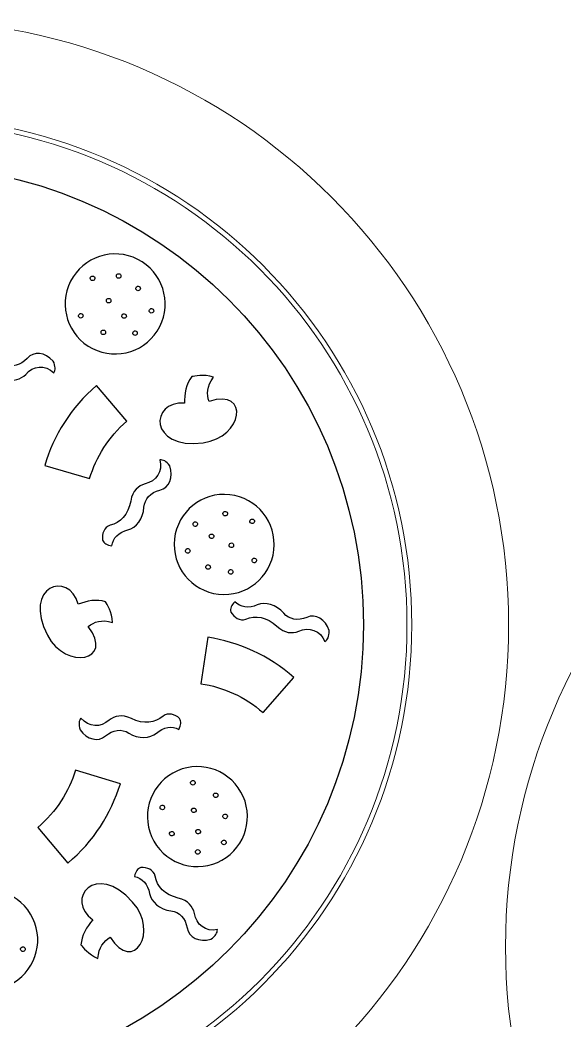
# Model space of a CAD drawing. Header units: millimetres. Extents: x -102 to 102, y -193 to 182.
# Drawn here: x -57.4 to -27.6, y 127.4 to 182.1 of the extents above; entities that cross this region are included whole.
import ezdxf

# ---------------------------------------------------------------- set-up
doc = ezdxf.new("R2010")
doc.units = ezdxf.units.MM
doc.header["$MEASUREMENT"] = 0
doc.layers.add('Layer 1', color=7, linetype='Continuous')

msp = doc.modelspace()

# ---------------------------------------------------------------- linework, layer by layer
at = {"layer": 'Layer 1', "color": 1, "lineweight": 9}
for points in [[(-30.6415, 149.0297), (-30.6415, 130.7738), (-45.4409, 115.9748), (-63.6965, 115.9748), (-63.6965, 115.9748), (-81.952, 115.9748), (-96.7514, 130.7738), (-96.7514, 149.0297), (-96.7514, 149.0297), (-96.7514, 167.2856), (-81.952, 182.0846), (-63.6965, 182.0846), (-63.6965, 182.0846), (-45.4409, 182.0846), (-30.6415, 167.2856), (-30.6415, 149.0297)], [(-35.9329, 149.0297), (-35.9329, 133.6962), (-48.363, 121.2661), (-63.6965, 121.2661), (-63.6965, 121.2661), (-79.03, 121.2661), (-91.4601, 133.6962), (-91.4601, 149.0297), (-91.4601, 149.0297), (-91.4601, 164.3632), (-79.03, 176.7933), (-63.6965, 176.7933), (-63.6965, 176.7933), (-48.363, 176.7933), (-35.9329, 164.3632), (-35.9329, 149.0297)], [(-36.1964, 149.0297), (-36.1964, 133.8419), (-48.5087, 121.5296), (-63.6965, 121.5296), (-63.6965, 121.5296), (-78.8843, 121.5296), (-91.1966, 133.8419), (-91.1966, 149.0297), (-91.1966, 149.0297), (-91.1966, 164.2175), (-78.8843, 176.5298), (-63.6965, 176.5298), (-63.6965, 176.5298), (-48.5087, 176.5298), (-36.1964, 164.2175), (-36.1964, 149.0297)], [(35.3017, 131.4369), (35.3017, 113.181), (20.5023, 98.382), (2.2468, 98.382), (2.2468, 98.382), (-16.0087, 98.382), (-30.8081, 113.181), (-30.8081, 131.4369), (-30.8081, 131.4369), (-30.8081, 149.6928), (-16.0087, 164.4919), (2.2468, 164.4919), (2.2468, 164.4919), (20.5023, 164.4919), (35.3017, 149.6928), (35.3017, 131.4369)]]:
    msp.add_open_spline(points, degree=3, knots=[0, 0, 0, 0, 0.2, 0.2, 0.2, 0.2, 0.4, 0.4, 0.4, 0.4, 0.6, 0.6, 0.6, 0.6, 1, 1, 1, 1], dxfattribs=at)
at = {"layer": 'Layer 1', "color": 250}
for points, knots in [([(-63.6964, 174.1485), (-77.5694, 174.1485), (-88.8156, 162.9023), (-88.8156, 149.0297), (-88.8156, 149.0297), (-88.8156, 135.157), (-77.5694, 123.9108), (-63.6964, 123.9108), (-63.6964, 123.9108), (-49.8238, 123.9108), (-38.5776, 135.157), (-38.5776, 149.0297), (-38.5776, 149.0297), (-38.5776, 162.9023), (-49.8238, 174.1485), (-63.6964, 174.1485)], [0, 0, 0, 0, 0.2, 0.2, 0.2, 0.2, 0.4, 0.4, 0.4, 0.4, 0.6, 0.6, 0.6, 0.6, 1, 1, 1, 1]), ([(-54.5933, 167.8066), (-53.9093, 169.1528), (-52.2636, 169.6897), (-50.9174, 169.006), (-50.9174, 169.006), (-49.5708, 168.3224), (-49.0343, 166.6767), (-49.7176, 165.3301), (-49.7176, 165.3301), (-50.4016, 163.9839), (-52.0473, 163.447), (-53.3935, 164.1307), (-53.3935, 164.1307), (-54.7401, 164.8143), (-55.2767, 166.4601), (-54.5933, 167.8066)], [0, 0, 0, 0, 0.2, 0.2, 0.2, 0.2, 0.4, 0.4, 0.4, 0.4, 0.6, 0.6, 0.6, 0.6, 1, 1, 1, 1]), ([(-53.4453, 167.8582), (-53.3839, 167.8271), (-53.3088, 167.8515), (-53.2774, 167.9132), (-53.2774, 167.9132), (-53.2463, 167.9746), (-53.271, 168.0497), (-53.3324, 168.0811), (-53.3324, 168.0811), (-53.3938, 168.1125), (-53.469, 168.0878), (-53.5003, 168.0265), (-53.5003, 168.0265), (-53.5314, 167.9647), (-53.5071, 167.8899), (-53.4453, 167.8582)], [0, 0, 0, 0, 0.2, 0.2, 0.2, 0.2, 0.4, 0.4, 0.4, 0.4, 0.6, 0.6, 0.6, 0.6, 1, 1, 1, 1]), ([(-52.0215, 167.9839), (-51.9601, 167.9529), (-51.8849, 167.9772), (-51.8535, 168.0389), (-51.8535, 168.0389), (-51.8225, 168.1003), (-51.8468, 168.1755), (-51.9086, 168.2069), (-51.9086, 168.2069), (-51.97, 168.2383), (-52.0451, 168.2136), (-52.0761, 168.1522), (-52.0761, 168.1522), (-52.1075, 168.0904), (-52.0832, 168.0153), (-52.0215, 167.9839)], [0, 0, 0, 0, 0.2, 0.2, 0.2, 0.2, 0.4, 0.4, 0.4, 0.4, 0.6, 0.6, 0.6, 0.6, 1, 1, 1, 1]), ([(-50.9576, 167.3035), (-50.8959, 167.2721), (-50.8211, 167.2965), (-50.7897, 167.3582), (-50.7897, 167.3582), (-50.7587, 167.4199), (-50.783, 167.4951), (-50.8444, 167.5261), (-50.8444, 167.5261), (-50.9061, 167.5575), (-50.9813, 167.5328), (-51.0123, 167.4718), (-51.0123, 167.4718), (-51.0437, 167.4097), (-51.0194, 167.3349), (-50.9576, 167.3035)], [0, 0, 0, 0, 0.2, 0.2, 0.2, 0.2, 0.4, 0.4, 0.4, 0.4, 0.6, 0.6, 0.6, 0.6, 1, 1, 1, 1]), ([(-52.5661, 166.6365), (-52.5044, 166.6055), (-52.4292, 166.6295), (-52.3978, 166.6916), (-52.3978, 166.6916), (-52.3672, 166.753), (-52.3915, 166.8281), (-52.4529, 166.8591), (-52.4529, 166.8591), (-52.5146, 166.8909), (-52.5894, 166.8659), (-52.6208, 166.8048), (-52.6208, 166.8048), (-52.6522, 166.7431), (-52.6279, 166.6679), (-52.5661, 166.6365)], [0, 0, 0, 0, 0.2, 0.2, 0.2, 0.2, 0.4, 0.4, 0.4, 0.4, 0.6, 0.6, 0.6, 0.6, 1, 1, 1, 1]), ([(-50.2255, 166.0832), (-50.1642, 166.0519), (-50.089, 166.0762), (-50.0576, 166.1379), (-50.0576, 166.1379), (-50.0269, 166.1997), (-50.0513, 166.2748), (-50.1127, 166.3059), (-50.1127, 166.3059), (-50.174, 166.3372), (-50.2492, 166.3126), (-50.2806, 166.2515), (-50.2806, 166.2515), (-50.312, 166.1894), (-50.2876, 166.1146), (-50.2255, 166.0832)], [0, 0, 0, 0, 0.2, 0.2, 0.2, 0.2, 0.4, 0.4, 0.4, 0.4, 0.6, 0.6, 0.6, 0.6, 1, 1, 1, 1]), ([(-53.9214, 165.8666), (-53.8904, 165.928), (-53.9147, 166.0031), (-53.9761, 166.0341), (-53.9761, 166.0341), (-54.0378, 166.0652), (-54.113, 166.0408), (-54.1444, 165.9795), (-54.1444, 165.9795), (-54.1758, 165.9181), (-54.1511, 165.8429), (-54.0897, 165.8115), (-54.0897, 165.8115), (-54.028, 165.7801), (-53.9528, 165.8045), (-53.9214, 165.8666)], [0, 0, 0, 0, 0.2, 0.2, 0.2, 0.2, 0.4, 0.4, 0.4, 0.4, 0.6, 0.6, 0.6, 0.6, 1, 1, 1, 1]), ([(-51.7228, 165.7966), (-51.6614, 165.7652), (-51.5862, 165.7896), (-51.5548, 165.8513), (-51.5548, 165.8513), (-51.5242, 165.913), (-51.5485, 165.9878), (-51.6099, 166.0192), (-51.6099, 166.0192), (-51.6713, 166.0506), (-51.7464, 166.0259), (-51.7778, 165.9649), (-51.7778, 165.9649), (-51.8092, 165.9028), (-51.7849, 165.8277), (-51.7228, 165.7966)], [0, 0, 0, 0, 0.2, 0.2, 0.2, 0.2, 0.4, 0.4, 0.4, 0.4, 0.6, 0.6, 0.6, 0.6, 1, 1, 1, 1]), ([(-52.8593, 164.9064), (-52.7979, 164.8754), (-52.7228, 164.8997), (-52.6914, 164.9615), (-52.6914, 164.9615), (-52.6603, 165.0228), (-52.6847, 165.098), (-52.7464, 165.129), (-52.7464, 165.129), (-52.8078, 165.1608), (-52.883, 165.1357), (-52.914, 165.0747), (-52.914, 165.0747), (-52.9454, 165.013), (-52.9211, 164.9378), (-52.8593, 164.9064)], [0, 0, 0, 0, 0.2, 0.2, 0.2, 0.2, 0.4, 0.4, 0.4, 0.4, 0.6, 0.6, 0.6, 0.6, 1, 1, 1, 1]), ([(-51.1244, 164.8657), (-51.0626, 164.8343), (-50.9875, 164.8587), (-50.9564, 164.9204), (-50.9564, 164.9204), (-50.9254, 164.9822), (-50.9497, 165.0573), (-51.0111, 165.0883), (-51.0111, 165.0883), (-51.0728, 165.1197), (-51.1476, 165.095), (-51.179, 165.034), (-51.179, 165.034), (-51.2104, 164.9719), (-51.1861, 164.8971), (-51.1244, 164.8657)], [0, 0, 0, 0, 0.2, 0.2, 0.2, 0.2, 0.4, 0.4, 0.4, 0.4, 0.6, 0.6, 0.6, 0.6, 1, 1, 1, 1]), ([(-56.9675, 163.5973), (-56.6218, 164.0026), (-55.9896, 163.9331), (-55.5479, 163.4512), (-55.5479, 163.4512), (-55.398, 163.151), (-55.4245, 162.9676), (-55.5109, 162.8102), (-55.5109, 162.8102), (-55.9903, 163.2727), (-56.6557, 163.1909), (-57.0469, 162.7227), (-57.0469, 162.7227), (-57.3206, 162.4585), (-57.6907, 162.2945), (-58.2485, 162.4797), (-58.2485, 162.4797), (-58.9604, 162.716), (-59.5777, 162.5446), (-59.9467, 162.1248), (-59.9467, 162.1248), (-60.2117, 161.8701), (-60.5673, 161.9399), (-60.8618, 162.1346), (-60.8618, 162.1346), (-60.9818, 162.2997), (-60.9895, 162.4712), (-60.9013, 162.7361), (-60.9013, 162.7361), (-60.508, 162.5749), (-60.03, 162.7104), (-59.716, 163.0956), (-59.716, 163.0956), (-59.3826, 163.4322), (-58.7861, 163.5376), (-58.2093, 163.2815), (-58.2093, 163.2815), (-57.7846, 163.0857), (-57.3309, 163.2089), (-56.9675, 163.5973)], [0, 0, 0, 0, 0.0909091, 0.0909091, 0.0909091, 0.0909091, 0.1818182, 0.1818182, 0.1818182, 0.1818182, 0.2727273, 0.2727273, 0.2727273, 0.2727273, 0.3636364, 0.3636364, 0.3636364, 0.3636364, 0.4545455, 0.4545455, 0.4545455, 0.4545455, 0.5454545, 0.5454545, 0.5454545, 0.5454546, 0.6363636, 0.6363636, 0.6363636, 0.6363636, 0.7272727, 0.7272727, 0.7272727, 0.7272727, 0.8181818, 0.8181818, 0.8181818, 0.8181818, 1, 1, 1, 1]), ([(-47.9632, 162.5996), (-47.8214, 162.6183), (-47.3293, 162.7513), (-46.7768, 162.5619), (-46.7768, 162.5619), (-47.1635, 162.0581), (-47.1455, 161.6358), (-47.0202, 161.2446), (-47.0202, 161.2446), (-44.7417, 161.9523), (-45.1791, 159.2683), (-47.3349, 158.9847), (-47.3349, 158.9847), (-50.3427, 158.5889), (-50.2665, 161.3024), (-48.3587, 161.1455), (-48.3587, 161.1455), (-48.3717, 161.6277), (-48.2807, 162.2024), (-47.9632, 162.5996)], [0, 0, 0, 0, 0.1666667, 0.1666667, 0.1666667, 0.1666667, 0.3333333, 0.3333333, 0.3333333, 0.3333333, 0.5, 0.5, 0.5, 0.5, 0.6666667, 0.6666667, 0.6666667, 0.6666667, 1, 1, 1, 1]), ([(-53.5502, 157.0232), (-53.5502, 157.0232), (-56.008, 157.7436), (-56.008, 157.7436), (-56.008, 157.7436), (-56.008, 157.7436), (-56.0083, 157.7436), (-56.0083, 157.7436), (-56.0083, 157.7436), (-55.5197, 159.384), (-54.5739, 160.9091), (-53.1812, 162.1089), (-53.1812, 162.1089), (-53.1812, 162.1089), (-51.5118, 160.1714), (-51.5118, 160.1714), (-51.5118, 160.1714), (-52.5165, 159.3057), (-53.1956, 158.2061), (-53.5502, 157.0232)], [0, 0, 0, 0, 0.1666667, 0.1666667, 0.1666667, 0.1666667, 0.3333333, 0.3333333, 0.3333333, 0.3333333, 0.5, 0.5, 0.5, 0.5, 0.6666667, 0.6666667, 0.6666667, 0.6666667, 1, 1, 1, 1]), ([(-49.7155, 158.0548), (-49.5359, 158.0562), (-49.362, 157.9923), (-49.169, 157.7179), (-49.169, 157.7179), (-48.9538, 157.1005), (-49.1926, 156.511), (-49.7137, 156.3988), (-49.7137, 156.3988), (-50.2277, 156.2634), (-50.5515, 155.9229), (-50.5805, 155.4555), (-50.5805, 155.4555), (-50.6288, 154.8265), (-51.0052, 154.3513), (-51.4589, 154.2176), (-51.4589, 154.2176), (-51.9471, 154.1238), (-52.2932, 153.7675), (-52.338, 153.3448), (-52.338, 153.3448), (-52.6128, 153.3925), (-52.7603, 153.4803), (-52.8485, 153.6644), (-52.8485, 153.6644), (-52.8809, 154.0162), (-52.7737, 154.3619), (-52.423, 154.4748), (-52.423, 154.4748), (-51.8783, 154.6007), (-51.4353, 155.0632), (-51.3054, 155.8012), (-51.3054, 155.8012), (-51.2038, 156.3805), (-50.8835, 156.6281), (-50.5212, 156.7438), (-50.5212, 156.7438), (-49.9236, 156.8663), (-49.5359, 157.4131), (-49.7155, 158.0548)], [0, 0, 0, 0, 0.0909091, 0.0909091, 0.0909091, 0.0909091, 0.1818182, 0.1818182, 0.1818182, 0.1818182, 0.2727273, 0.2727273, 0.2727273, 0.2727273, 0.3636364, 0.3636364, 0.3636364, 0.3636364, 0.4545455, 0.4545455, 0.4545455, 0.4545455, 0.5454545, 0.5454545, 0.5454545, 0.5454546, 0.6363636, 0.6363636, 0.6363636, 0.6363636, 0.7272727, 0.7272727, 0.7272727, 0.7272727, 0.8181818, 0.8181818, 0.8181818, 0.8181818, 1, 1, 1, 1]), ([(-43.4776, 153.1254), (-43.6445, 151.6247), (-44.996, 150.5431), (-46.4971, 150.7103), (-46.4971, 150.7103), (-47.9974, 150.8768), (-49.0791, 152.2283), (-48.9122, 153.729), (-48.9122, 153.729), (-48.7453, 155.2301), (-47.3938, 156.3117), (-45.8931, 156.1448), (-45.8931, 156.1448), (-44.392, 155.9776), (-43.3104, 154.6261), (-43.4776, 153.1254)], [0, 0, 0, 0, 0.2, 0.2, 0.2, 0.2, 0.4, 0.4, 0.4, 0.4, 0.6, 0.6, 0.6, 0.6, 1, 1, 1, 1]), ([(-46.1204, 155.2305), (-46.1885, 155.2379), (-46.2502, 155.1889), (-46.2583, 155.1201), (-46.2583, 155.1201), (-46.2657, 155.0513), (-46.216, 154.9899), (-46.1479, 154.9825), (-46.1479, 154.9825), (-46.0791, 154.9744), (-46.0174, 155.0238), (-46.01, 155.0922), (-46.01, 155.0922), (-46.0022, 155.1614), (-46.0516, 155.2231), (-46.1204, 155.2305)], [0, 0, 0, 0, 0.2, 0.2, 0.2, 0.2, 0.4, 0.4, 0.4, 0.4, 0.6, 0.6, 0.6, 0.6, 1, 1, 1, 1]), ([(-44.6783, 154.5677), (-44.6095, 154.5603), (-44.5477, 154.6093), (-44.54, 154.6777), (-44.54, 154.6777), (-44.5326, 154.7469), (-44.5819, 154.8083), (-44.6504, 154.816), (-44.6504, 154.816), (-44.7188, 154.8238), (-44.7806, 154.7744), (-44.7883, 154.7056), (-44.7883, 154.7056), (-44.7957, 154.6368), (-44.7463, 154.5751), (-44.6783, 154.5677)], [0, 0, 0, 0, 0.2, 0.2, 0.2, 0.2, 0.4, 0.4, 0.4, 0.4, 0.6, 0.6, 0.6, 0.6, 1, 1, 1, 1]), ([(-47.7589, 154.6586), (-47.8273, 154.666), (-47.889, 154.617), (-47.8968, 154.5485), (-47.8968, 154.5485), (-47.9042, 154.4798), (-47.8548, 154.418), (-47.7864, 154.4106), (-47.7864, 154.4106), (-47.7176, 154.4028), (-47.6558, 154.4522), (-47.6484, 154.5207), (-47.6484, 154.5207), (-47.6407, 154.5895), (-47.6901, 154.6512), (-47.7589, 154.6586)], [0, 0, 0, 0, 0.2, 0.2, 0.2, 0.2, 0.4, 0.4, 0.4, 0.4, 0.6, 0.6, 0.6, 0.6, 1, 1, 1, 1]), ([(-46.8711, 153.9979), (-46.9395, 154.0053), (-47.0012, 153.9562), (-47.009, 153.8874), (-47.009, 153.8874), (-47.0164, 153.8186), (-46.967, 153.7573), (-46.8986, 153.7495), (-46.8986, 153.7495), (-46.8301, 153.7417), (-46.7684, 153.7911), (-46.7606, 153.8596), (-46.7606, 153.8596), (-46.7529, 153.9287), (-46.8023, 153.9905), (-46.8711, 153.9979)], [0, 0, 0, 0, 0.2, 0.2, 0.2, 0.2, 0.4, 0.4, 0.4, 0.4, 0.6, 0.6, 0.6, 0.6, 1, 1, 1, 1]), ([(-48.1719, 153.2031), (-48.2404, 153.2105), (-48.3021, 153.1615), (-48.3099, 153.0927), (-48.3099, 153.0927), (-48.3173, 153.0239), (-48.2679, 152.9621), (-48.1994, 152.9547), (-48.1994, 152.9547), (-48.1306, 152.947), (-48.0689, 152.9964), (-48.0615, 153.0648), (-48.0615, 153.0648), (-48.0537, 153.1339), (-48.1031, 153.1957), (-48.1719, 153.2031)], [0, 0, 0, 0, 0.2, 0.2, 0.2, 0.2, 0.4, 0.4, 0.4, 0.4, 0.6, 0.6, 0.6, 0.6, 1, 1, 1, 1]), ([(-45.8141, 153.2596), (-45.7453, 153.2522), (-45.6836, 153.3012), (-45.6758, 153.3696), (-45.6758, 153.3696), (-45.6684, 153.4384), (-45.7178, 153.5002), (-45.7866, 153.5079), (-45.7866, 153.5079), (-45.855, 153.5157), (-45.9168, 153.4659), (-45.9242, 153.3975), (-45.9242, 153.3975), (-45.9319, 153.3287), (-45.8825, 153.267), (-45.8141, 153.2596)], [0, 0, 0, 0, 0.2, 0.2, 0.2, 0.2, 0.4, 0.4, 0.4, 0.4, 0.6, 0.6, 0.6, 0.6, 1, 1, 1, 1]), ([(-44.6713, 152.5626), (-44.6788, 152.4945), (-44.6297, 152.4328), (-44.5613, 152.4247), (-44.5613, 152.4247), (-44.4925, 152.4173), (-44.4307, 152.4667), (-44.4233, 152.5351), (-44.4233, 152.5351), (-44.4152, 152.6039), (-44.465, 152.6656), (-44.5334, 152.673), (-44.5334, 152.673), (-44.6022, 152.6808), (-44.6639, 152.6314), (-44.6713, 152.5626)], [0, 0, 0, 0, 0.2, 0.2, 0.2, 0.2, 0.4, 0.4, 0.4, 0.4, 0.6, 0.6, 0.6, 0.6, 1, 1, 1, 1]), ([(-47.0578, 152.318), (-47.1262, 152.3254), (-47.188, 152.2764), (-47.1957, 152.2076), (-47.1957, 152.2076), (-47.2031, 152.1388), (-47.1537, 152.0774), (-47.0853, 152.0697), (-47.0853, 152.0697), (-47.0165, 152.0619), (-46.9548, 152.1113), (-46.9474, 152.1797), (-46.9474, 152.1797), (-46.9396, 152.2489), (-46.989, 152.3106), (-47.0578, 152.318)], [0, 0, 0, 0, 0.2, 0.2, 0.2, 0.2, 0.4, 0.4, 0.4, 0.4, 0.6, 0.6, 0.6, 0.6, 1, 1, 1, 1]), ([(-45.8224, 152.0548), (-45.8908, 152.0622), (-45.9525, 152.0132), (-45.9603, 151.9448), (-45.9603, 151.9448), (-45.9677, 151.876), (-45.9183, 151.8142), (-45.8502, 151.8068), (-45.8502, 151.8068), (-45.7814, 151.7991), (-45.7197, 151.8485), (-45.7123, 151.9165), (-45.7123, 151.9165), (-45.7045, 151.9857), (-45.7539, 152.0474), (-45.8224, 152.0548)], [0, 0, 0, 0, 0.2, 0.2, 0.2, 0.2, 0.4, 0.4, 0.4, 0.4, 0.6, 0.6, 0.6, 0.6, 1, 1, 1, 1]), ([(-54.1756, 150.1642), (-53.7276, 150.3423), (-53.1565, 150.4535), (-52.6746, 150.2915), (-52.6746, 150.2915), (-52.6082, 150.1649), (-52.3144, 149.7483), (-52.3027, 149.1644), (-52.3027, 149.1644), (-52.9081, 149.3549), (-53.299, 149.193), (-53.6235, 148.9411), (-53.6235, 148.9411), (-52.1771, 147.0439), (-54.848, 146.5338), (-55.8542, 148.4613), (-55.8542, 148.4613), (-57.2579, 151.1506), (-54.6829, 152.0099), (-54.1756, 150.1642)], [0, 0, 0, 0, 0.1666667, 0.1666667, 0.1666667, 0.1666667, 0.3333333, 0.3333333, 0.3333333, 0.3333333, 0.5, 0.5, 0.5, 0.5, 0.6666667, 0.6666667, 0.6666667, 0.6666667, 1, 1, 1, 1]), ([(-40.684, 148.1191), (-40.9274, 148.7393), (-41.5663, 148.9418), (-42.117, 148.6797), (-42.117, 148.6797), (-42.4758, 148.5538), (-42.8811, 148.5583), (-43.3104, 148.9595), (-43.3104, 148.9595), (-43.859, 149.471), (-44.4915, 149.5726), (-45.002, 149.345), (-45.002, 149.345), (-45.3491, 149.2237), (-45.6437, 149.435), (-45.83, 149.7356), (-45.83, 149.7356), (-45.8702, 149.9352), (-45.8053, 150.0943), (-45.6155, 150.2982), (-45.6155, 150.2982), (-45.3244, 149.9878), (-44.8337, 149.9123), (-44.3875, 150.131), (-44.3875, 150.131), (-43.9444, 150.2979), (-43.3577, 150.1451), (-42.9404, 149.6724), (-42.9404, 149.6724), (-42.6352, 149.3168), (-42.1724, 149.2403), (-41.6802, 149.4417), (-41.6802, 149.4417), (-41.1966, 149.6661), (-40.6508, 149.339), (-40.4508, 148.7167), (-40.4508, 148.7167), (-40.4388, 148.3816), (-40.5397, 148.226), (-40.684, 148.1191)], [0, 0, 0, 0, 0.0909091, 0.0909091, 0.0909091, 0.0909091, 0.1818182, 0.1818182, 0.1818182, 0.1818182, 0.2727273, 0.2727273, 0.2727273, 0.2727273, 0.3636364, 0.3636364, 0.3636364, 0.3636364, 0.4545455, 0.4545455, 0.4545455, 0.4545455, 0.5454545, 0.5454545, 0.5454545, 0.5454546, 0.6363636, 0.6363636, 0.6363636, 0.6363636, 0.7272727, 0.7272727, 0.7272727, 0.7272727, 0.8181818, 0.8181818, 0.8181818, 0.8181818, 1, 1, 1, 1]), ([(-44.0654, 144.2382), (-45.0623, 145.1128), (-46.2462, 145.6321), (-47.4669, 145.8187), (-47.4669, 145.8187), (-47.4669, 145.8187), (-47.0954, 148.3527), (-47.0954, 148.3527), (-47.0954, 148.3527), (-47.0954, 148.3527), (-47.0954, 148.353), (-47.0954, 148.353), (-47.0954, 148.353), (-45.4031, 148.0973), (-43.7613, 147.3734), (-42.3791, 146.1609), (-42.3791, 146.1609), (-42.3791, 146.1609), (-44.0654, 144.2382), (-44.0654, 144.2382)], [0, 0, 0, 0, 0.1666667, 0.1666667, 0.1666667, 0.1666667, 0.3333333, 0.3333333, 0.3333333, 0.3333333, 0.5, 0.5, 0.5, 0.5, 0.6666667, 0.6666667, 0.6666667, 0.6666667, 1, 1, 1, 1]), ([(-54.025, 143.9352), (-53.6091, 143.4145), (-52.9381, 143.4103), (-52.4908, 143.8241), (-52.4908, 143.8241), (-52.1853, 144.0509), (-51.7972, 144.1666), (-51.2677, 143.9112), (-51.2677, 143.9112), (-50.5925, 143.5849), (-49.9582, 143.6759), (-49.5384, 144.0446), (-49.5384, 144.0446), (-49.2424, 144.2633), (-48.8988, 144.1486), (-48.6314, 143.9172), (-48.6314, 143.9172), (-48.534, 143.7383), (-48.5485, 143.5676), (-48.6698, 143.3161), (-48.6698, 143.3161), (-49.0392, 143.5263), (-49.5306, 143.4529), (-49.8915, 143.1122), (-49.8915, 143.1122), (-50.2651, 142.8208), (-50.8705, 142.7925), (-51.4095, 143.1206), (-51.4095, 143.1206), (-51.8057, 143.3697), (-52.2717, 143.3055), (-52.682, 142.9672), (-52.682, 142.9672), (-53.0767, 142.6095), (-53.6948, 142.7597), (-54.0705, 143.2945), (-54.0705, 143.2945), (-54.1809, 143.6113), (-54.1308, 143.7898), (-54.025, 143.9352)], [0, 0, 0, 0, 0.0909091, 0.0909091, 0.0909091, 0.0909091, 0.1818182, 0.1818182, 0.1818182, 0.1818182, 0.2727273, 0.2727273, 0.2727273, 0.2727273, 0.3636364, 0.3636364, 0.3636364, 0.3636364, 0.4545455, 0.4545455, 0.4545455, 0.4545455, 0.5454545, 0.5454545, 0.5454545, 0.5454546, 0.6363636, 0.6363636, 0.6363636, 0.6363636, 0.7272727, 0.7272727, 0.7272727, 0.7272727, 0.8181818, 0.8181818, 0.8181818, 0.8181818, 1, 1, 1, 1]), ([(-46.3147, 136.1734), (-47.6298, 135.4315), (-49.2974, 135.8968), (-50.0393, 137.212), (-50.0393, 137.212), (-50.7809, 138.5275), (-50.3159, 140.1947), (-49.0004, 140.9366), (-49.0004, 140.9366), (-47.6852, 141.6781), (-46.0176, 141.2132), (-45.2761, 139.8976), (-45.2761, 139.8976), (-44.5342, 138.5825), (-44.9992, 136.9149), (-46.3147, 136.1734)], [0, 0, 0, 0, 0.2, 0.2, 0.2, 0.2, 0.4, 0.4, 0.4, 0.4, 0.6, 0.6, 0.6, 0.6, 1, 1, 1, 1]), ([(-54.738, 136.0143), (-54.738, 136.0143), (-56.3886, 137.9676), (-56.3886, 137.9676), (-56.3886, 137.9676), (-55.3758, 138.8234), (-54.6854, 139.9167), (-54.3199, 141.096), (-54.3199, 141.096), (-54.3199, 141.096), (-51.8692, 140.3517), (-51.8692, 140.3517), (-51.8692, 140.3517), (-51.8692, 140.3517), (-51.8688, 140.3517), (-51.8688, 140.3517), (-51.8688, 140.3517), (-52.3733, 138.7165), (-53.3332, 137.2007), (-54.738, 136.0143)], [0, 0, 0, 0, 0.1666667, 0.1666667, 0.1666667, 0.1666667, 0.3333333, 0.3333333, 0.3333333, 0.3333333, 0.5, 0.5, 0.5, 0.5, 0.6666667, 0.6666667, 0.6666667, 0.6666667, 1, 1, 1, 1]), ([(-47.8463, 140.2964), (-47.786, 140.3302), (-47.7652, 140.4064), (-47.7987, 140.466), (-47.7987, 140.466), (-47.8329, 140.5264), (-47.9088, 140.5479), (-47.9691, 140.5137), (-47.9691, 140.5137), (-48.0294, 140.4802), (-48.0502, 140.404), (-48.0164, 140.3436), (-48.0164, 140.3436), (-47.9825, 140.2837), (-47.9067, 140.2621), (-47.8463, 140.2964)], [0, 0, 0, 0, 0.2, 0.2, 0.2, 0.2, 0.4, 0.4, 0.4, 0.4, 0.6, 0.6, 0.6, 0.6, 1, 1, 1, 1]), ([(-46.714, 139.8296), (-46.7743, 139.7953), (-46.7955, 139.7195), (-46.7616, 139.6592), (-46.7616, 139.6592), (-46.7277, 139.5992), (-46.6515, 139.5777), (-46.5912, 139.6119), (-46.5912, 139.6119), (-46.5312, 139.6458), (-46.5101, 139.7216), (-46.5439, 139.7816), (-46.5439, 139.7816), (-46.5778, 139.8419), (-46.654, 139.8634), (-46.714, 139.8296)], [0, 0, 0, 0, 0.2, 0.2, 0.2, 0.2, 0.4, 0.4, 0.4, 0.4, 0.6, 0.6, 0.6, 0.6, 1, 1, 1, 1]), ([(-49.6392, 139.1667), (-49.6995, 139.1329), (-49.7207, 139.0567), (-49.6868, 138.9967), (-49.6868, 138.9967), (-49.653, 138.9367), (-49.5768, 138.9152), (-49.5164, 138.9494), (-49.5164, 138.9494), (-49.4565, 138.9829), (-49.4353, 139.0591), (-49.4695, 139.1191), (-49.4695, 139.1191), (-49.5034, 139.1794), (-49.5792, 139.2009), (-49.6392, 139.1667)], [0, 0, 0, 0, 0.2, 0.2, 0.2, 0.2, 0.4, 0.4, 0.4, 0.4, 0.6, 0.6, 0.6, 0.6, 1, 1, 1, 1]), ([(-47.7437, 138.9617), (-47.7779, 139.0221), (-47.8538, 139.0432), (-47.9137, 139.0097), (-47.9137, 139.0097), (-47.974, 138.9755), (-47.9956, 138.8993), (-47.9613, 138.839), (-47.9613, 138.839), (-47.9275, 138.779), (-47.8516, 138.7578), (-47.7913, 138.792), (-47.7913, 138.792), (-47.7313, 138.8256), (-47.7098, 138.9018), (-47.7437, 138.9617)], [0, 0, 0, 0, 0.2, 0.2, 0.2, 0.2, 0.4, 0.4, 0.4, 0.4, 0.6, 0.6, 0.6, 0.6, 1, 1, 1, 1]), ([(-46.2055, 138.6734), (-46.2658, 138.6391), (-46.287, 138.5633), (-46.2531, 138.503), (-46.2531, 138.503), (-46.2192, 138.443), (-46.143, 138.4215), (-46.0827, 138.4557), (-46.0827, 138.4557), (-46.0227, 138.4896), (-46.0016, 138.5654), (-46.0358, 138.6254), (-46.0358, 138.6254), (-46.0693, 138.6857), (-46.1455, 138.7072), (-46.2055, 138.6734)], [0, 0, 0, 0, 0.2, 0.2, 0.2, 0.2, 0.4, 0.4, 0.4, 0.4, 0.6, 0.6, 0.6, 0.6, 1, 1, 1, 1]), ([(-47.6779, 137.8431), (-47.7382, 137.8089), (-47.759, 137.733), (-47.7252, 137.6727), (-47.7252, 137.6727), (-47.6913, 137.6127), (-47.6155, 137.5916), (-47.5548, 137.6254), (-47.5548, 137.6254), (-47.4948, 137.6593), (-47.474, 137.7352), (-47.5079, 137.7951), (-47.5079, 137.7951), (-47.5417, 137.8555), (-47.6176, 137.877), (-47.6779, 137.8431)], [0, 0, 0, 0, 0.2, 0.2, 0.2, 0.2, 0.4, 0.4, 0.4, 0.4, 0.6, 0.6, 0.6, 0.6, 1, 1, 1, 1]), ([(-49.1169, 137.7318), (-49.1772, 137.698), (-49.198, 137.6218), (-49.1645, 137.5618), (-49.1645, 137.5618), (-49.1307, 137.5018), (-49.0545, 137.4803), (-48.9941, 137.5145), (-48.9941, 137.5145), (-48.9342, 137.548), (-48.913, 137.6242), (-48.9469, 137.6842), (-48.9469, 137.6842), (-48.9807, 137.7445), (-49.0569, 137.7661), (-49.1169, 137.7318)], [0, 0, 0, 0, 0.2, 0.2, 0.2, 0.2, 0.4, 0.4, 0.4, 0.4, 0.6, 0.6, 0.6, 0.6, 1, 1, 1, 1]), ([(-47.6951, 136.7365), (-47.7554, 136.7023), (-47.7766, 136.6265), (-47.7427, 136.5662), (-47.7427, 136.5662), (-47.7089, 136.5062), (-47.6327, 136.4847), (-47.5723, 136.5189), (-47.5723, 136.5189), (-47.5124, 136.5528), (-47.4916, 136.6286), (-47.5254, 136.6886), (-47.5254, 136.6886), (-47.5589, 136.7489), (-47.6351, 136.7704), (-47.6951, 136.7365)], [0, 0, 0, 0, 0.2, 0.2, 0.2, 0.2, 0.4, 0.4, 0.4, 0.4, 0.6, 0.6, 0.6, 0.6, 1, 1, 1, 1]), ([(-46.2726, 137.2519), (-46.333, 137.2177), (-46.3538, 137.1419), (-46.3203, 137.0819), (-46.3203, 137.0819), (-46.2864, 137.0216), (-46.2102, 137.0004), (-46.1499, 137.0343), (-46.1499, 137.0343), (-46.0899, 137.0681), (-46.0687, 137.144), (-46.1026, 137.2043), (-46.1026, 137.2043), (-46.1365, 137.2646), (-46.2127, 137.2858), (-46.2726, 137.2519)], [0, 0, 0, 0, 0.2, 0.2, 0.2, 0.2, 0.4, 0.4, 0.4, 0.4, 0.6, 0.6, 0.6, 0.6, 1, 1, 1, 1]), ([(-52.4266, 131.9612), (-52.7758, 131.7446), (-53.0637, 131.4352), (-53.0965, 130.8009), (-53.0965, 130.8009), (-53.6398, 131.0158), (-53.9273, 131.4363), (-54.0236, 131.5428), (-54.0236, 131.5428), (-54.007, 132.0512), (-53.7033, 132.5472), (-53.3801, 132.9052), (-53.3801, 132.9052), (-54.9334, 134.0243), (-53.2298, 136.1381), (-51.1989, 133.8846), (-51.1989, 133.8846), (-49.7433, 132.2695), (-51.1527, 129.9437), (-52.4266, 131.9612)], [0, 0, 0, 0, 0.1666667, 0.1666667, 0.1666667, 0.1666667, 0.3333333, 0.3333333, 0.3333333, 0.3333333, 0.5, 0.5, 0.5, 0.5, 0.6666667, 0.6666667, 0.6666667, 0.6666667, 1, 1, 1, 1]), ([(-46.9313, 131.8536), (-47.5611, 131.6772), (-48.1347, 131.9517), (-48.2144, 132.4784), (-48.2144, 132.4784), (-48.3181, 133.0001), (-48.6381, 133.3441), (-49.1027, 133.4016), (-49.1027, 133.4016), (-49.7278, 133.4887), (-50.1787, 133.8937), (-50.2841, 134.3552), (-50.2841, 134.3552), (-50.348, 134.848), (-50.6821, 135.2156), (-51.1012, 135.2865), (-51.1012, 135.2865), (-51.0363, 135.5578), (-50.9393, 135.6992), (-50.7509, 135.7761), (-50.7509, 135.7761), (-50.3977, 135.7864), (-50.0587, 135.6576), (-49.9677, 135.3017), (-49.9677, 135.3017), (-49.8756, 134.7503), (-49.4417, 134.279), (-48.7125, 134.104), (-48.7125, 134.104), (-48.141, 133.9671), (-47.9138, 133.632), (-47.8203, 133.263), (-47.8203, 133.263), (-47.735, 132.6594), (-47.2136, 132.2385), (-46.5616, 132.3782), (-46.5616, 132.3782), (-46.5712, 132.199), (-46.6452, 132.0293), (-46.9313, 131.8536)], [0, 0, 0, 0, 0.0909091, 0.0909091, 0.0909091, 0.0909091, 0.1818182, 0.1818182, 0.1818182, 0.1818182, 0.2727273, 0.2727273, 0.2727273, 0.2727273, 0.3636364, 0.3636364, 0.3636364, 0.3636364, 0.4545455, 0.4545455, 0.4545455, 0.4545455, 0.5454545, 0.5454545, 0.5454545, 0.5454546, 0.6363636, 0.6363636, 0.6363636, 0.6363636, 0.7272727, 0.7272727, 0.7272727, 0.7272727, 0.8181818, 0.8181818, 0.8181818, 0.8181818, 1, 1, 1, 1]), ([(-57.7112, 129.4784), (-59.0041, 128.6987), (-60.6844, 129.115), (-61.464, 130.4079), (-61.464, 130.4079), (-62.2437, 131.7009), (-61.8277, 133.3815), (-60.5348, 134.1611), (-60.5348, 134.1611), (-59.2415, 134.9408), (-57.5612, 134.5248), (-56.7816, 133.2316), (-56.7816, 133.2316), (-56.002, 131.9386), (-56.4179, 130.258), (-57.7112, 129.4784)], [0, 0, 0, 0, 0.2, 0.2, 0.2, 0.2, 0.4, 0.4, 0.4, 0.4, 0.6, 0.6, 0.6, 0.6, 1, 1, 1, 1]), ([(-57.268, 131.4191), (-57.3269, 131.3834), (-57.346, 131.3072), (-57.3103, 131.248), (-57.3103, 131.248), (-57.2747, 131.1887), (-57.1982, 131.1696), (-57.1393, 131.2053), (-57.1393, 131.2053), (-57.08, 131.2409), (-57.0606, 131.3175), (-57.0966, 131.3771), (-57.0966, 131.3771), (-57.1322, 131.436), (-57.2087, 131.455), (-57.268, 131.4191)], [0, 0, 0, 0, 0.2, 0.2, 0.2, 0.2, 0.4, 0.4, 0.4, 0.4, 0.6, 0.6, 0.6, 0.6, 1, 1, 1, 1])]:
    msp.add_open_spline(points, degree=3, knots=knots, dxfattribs=at)

doc.saveas('drawing.dxf')
